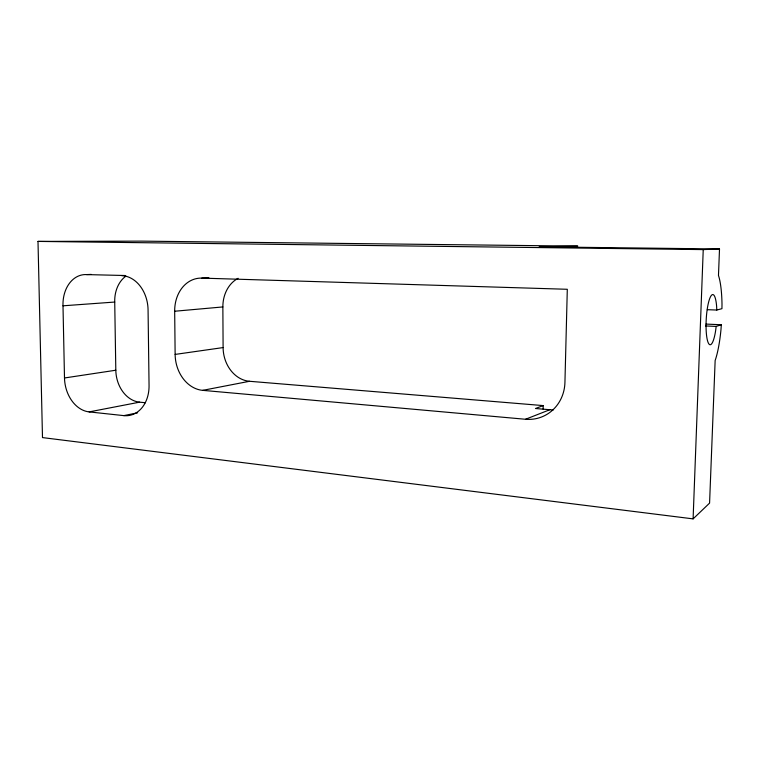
<?xml version="1.0" encoding="UTF-8"?>
<svg xmlns="http://www.w3.org/2000/svg" width="760" height="760" viewBox="0 0 760 760"><rect width="100%" height="100%" fill="white"/><g stroke="black" fill="none" stroke-linecap="round" stroke-linejoin="round"><path stroke-width="1.14" d="M543.125 409.108L543.21 405.593L249.527 381.283L202.692 390.355A34.295 27.502 81.1 0 1 175.132 354.416L174.677 311.239A34.466 27.692 83.5 0 1 201.789 278.113L208.886 277.751M719.511 248.985L539.135 246.819L577.799 246.126L141.636 241.129L38 241.414L42.493 437.589L693.101 518.871L703.237 249.603L719.511 248.985L718.475 275.462A50.245 10.526 -86.9 0 1 722 304.256L721.943 308.674L716.794 310.042L707.332 309.69M705.917 324.083L721.306 324.748L721.012 329.222A50.245 10.526 -86.9 0 1 715.15 360.487L709.574 503.111L693.101 518.871M721.306 324.748L716.158 326.42L715.635 330.628A25.108 5.253 -86.9 0 1 707.303 339.853A25.108 5.253 -86.9 0 1 708.804 301.406A25.108 5.253 -86.9 0 1 716.594 306.023L716.794 310.042M202.692 390.355L525.502 419.263L549.832 409.726A38.104 36.005 67.5 0 0 553.385 409.849M543.21 405.593L535.467 408.509L549.832 409.726M91.247 274.408L86.593 274.588A31.863 24.016 83.8 0 0 62.995 305.805L64.495 377.976A32.129 24.149 80.6 0 0 89.138 411.901L123.852 415.625L137.636 412.803M89.138 411.901L139.593 402.163L145.398 402.733M64.495 377.976L115.814 370.224A30.314 23.465 80.7 0 0 139.593 402.163M175.132 354.416L223.107 347.577A32.233 26.514 81.2 0 0 249.527 381.283M174.677 311.239L222.861 306.935A32.386 26.695 83.8 0 1 238.136 278.302M62.995 305.805L114.722 302.052A30.048 23.313 84 0 1 125.913 276.127M86.593 274.588L125.2 275.519M38 241.414L703.237 249.603M201.789 278.113L567.302 289.284L564.936 382.375A40.233 37.591 69.1 0 1 525.502 419.263M705.527 325.954L716.158 326.42M114.722 302.052L115.814 370.224M222.861 306.935L223.107 347.577M121.705 275.661A33.032 25.403 83.7 0 1 148.067 309.947L149.055 385.548A32.756 25.099 80.3 0 1 123.852 415.625"/></g></svg>
